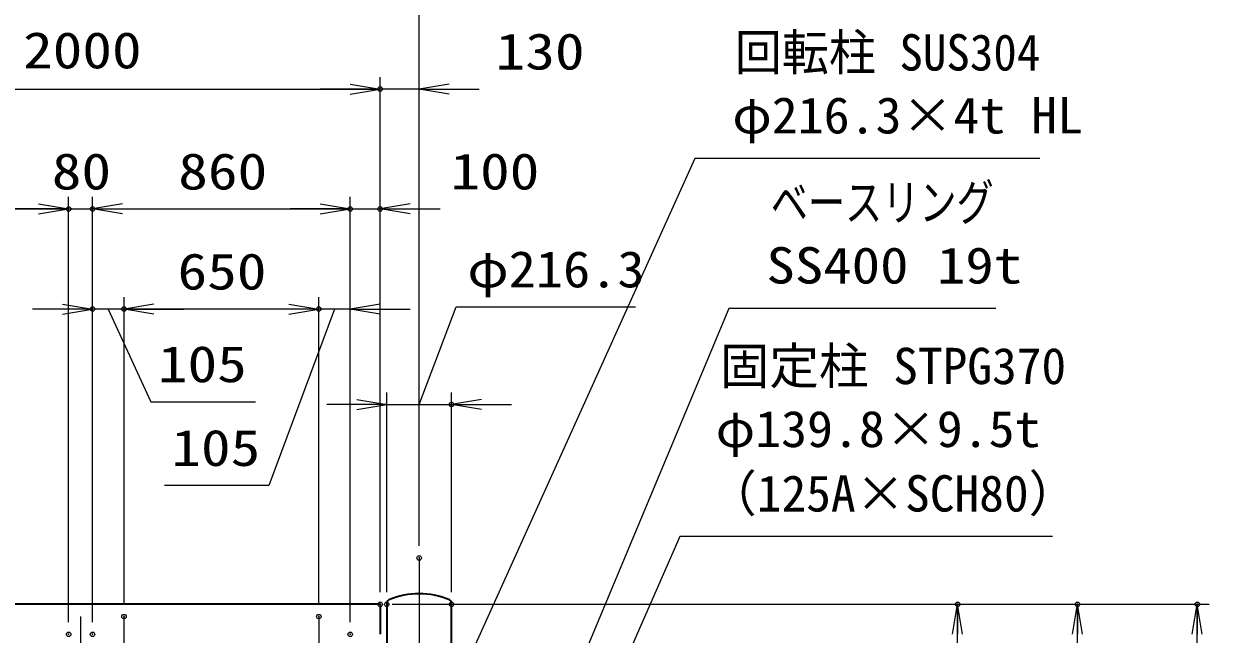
# Model space of a CAD drawing. Units: millimetres at full size. Extents: x -11880 to 11880, y -8400 to 8400.
# Drawn here: x 3204 to 7161, y 747 to 2783 of the extents above; entities that cross this region are included whole.
import ezdxf
from ezdxf.enums import TextEntityAlignment as Align

# ---------------------------------------------------------------- set-up
doc = ezdxf.new("R2010")
doc.units = ezdxf.units.MM
doc.header["$LTSCALE"] = 30
doc.header["$PDMODE"] = 32
doc.header["$PDSIZE"] = 15
doc.linetypes.add('USER1', pattern=[18, 12, -1.5, 3, -1.5])
for name, color, linetype, lineweight in [('0-1_外形線', 7, 'Continuous', 35), ('0-2_軸線', 200, 'USER1', 15), ('0-4_寸法線', 4, 'Continuous', 18), ('0-5_0', 7, 'Continuous', 18)]:
    doc.layers.add(name, color=color, linetype=linetype, lineweight=lineweight)
doc.layers.add('0-6_Defpoints', color=7, linetype='Continuous')
doc.styles.add('ＭＳ ゴシック', font='')
doc.styles.get('ＭＳ ゴシック').set_extended_font_data('MS Gothic')

# ---------------------------------------------------------------- blocks, each defined once
blk = doc.blocks.new('_Open')
at = {"layer": '0-5_0', "color": 4}
blk.add_line((-30, 5), (0, 0), dxfattribs=at)
blk.add_lwpolyline([(-30, -5), (0, 0), (-30, 0)], dxfattribs=at)
blk = doc.blocks.new('S52')
at = {"layer": '0-4_寸法線'}
for points in [[(28707946.5, 81153414.3), (28673391.3, 81153414.3), (28650354.9, 81102372), (28649120.8, 81099637.6)], [(28649899.1, 81102577.7), (28649120.8, 81099637.6), (28650810.6, 81102166.3)]]:
    blk.add_lwpolyline(points, dxfattribs=at)
at = {"layer": '0-4_寸法線', "color": 254, "style": 'ＭＳ ゴシック'}
for s, width, p in [('回転柱 SUS304', 0.95, (28677400.3, 81161114.8)), ('φ216.3×4t HL', 1.05, (28677159.3, 81154814.8))]:
    blk.add_text(s, height=3637, dxfattribs=dict(at, width=width)).set_placement(p, align=Align.BOTTOM_LEFT)
blk = doc.blocks.new('S65')
at = {"layer": '0-4_寸法線'}
for points in [[(28703554.4, 81138400.1), (28676804, 81138400.1), (28646870.4, 81066818.2), (28645713, 81064050.5)], [(28646409.1, 81067011.1), (28645713, 81064050.5), (28647331.7, 81066625.3)]]:
    blk.add_lwpolyline(points, dxfattribs=at)
at = {"layer": '0-4_寸法線', "color": 254, "style": 'ＭＳ ゴシック'}
for s, width, p in [('ベースリング', 0.75, (28681004, 81146100.6)), ('SS400 19t', 1.15, (28680572, 81139800.6))]:
    blk.add_text(s, height=3637, dxfattribs=dict(at, width=width)).set_placement(p, align=Align.BOTTOM_LEFT)
blk = doc.blocks.new('S66')
at = {"layer": '0-4_寸法線'}
for points in [[(28709218.8, 81115581.4), (28671898.8, 81115581.4), (28649024.7, 81063428.1), (28647819.7, 81060680.7)], [(28648566.8, 81063628.9), (28647819.7, 81060680.7), (28649482.6, 81063227.3)]]:
    blk.add_lwpolyline(points, dxfattribs=at)
at = {"layer": '0-4_寸法線', "color": 254, "style": 'ＭＳ ゴシック'}
for s, p in [('固定柱 STPG370', (28675907.8, 81129733.1)), ('（125A×SCH80）', (28674647.3, 81116981.9))]:
    blk.add_text(s, height=3637, dxfattribs=at).set_placement(p, align=Align.BOTTOM_LEFT)
at = {"layer": '0-4_寸法線', "color": 254, "style": 'ＭＳ ゴシック', "width": 1.05}
blk.add_text('φ139.8×9.5t', height=3637, dxfattribs=at).set_placement((28675494, 81123433.1), align=Align.BOTTOM_LEFT)

msp = doc.modelspace()

# ---------------------------------------------------------------- linework, layer by layer
at = {"layer": '0-1_外形線'}
for p, q in [((4393.88, 846.63), (2393.88, 846.63)), ((4393.88, 846.63), (4393.88, 746.63)), ((4415.73, 846.63), (4415.73, -628.37)), ((4632.03, -628.37), (4632.03, 846.63))]:
    msp.add_line(p, q, dxfattribs=at)
for centre, radius, start, end in [((4523.88, 614.68), 266.94, 67.67999, 112.32001), ((4435.73, 846.63), 20, 131.40962, 180), ((4612.03, 846.63), 20, 0, 48.59038)]:
    msp.add_arc(centre, radius, start, end, dxfattribs=at)
at = {"layer": '0-2_軸線'}
for p, q in [((4523.88, 1001.2), (4523.88, -1532.84)), ((3393.88, 805.63), (3393.88, -492.37)), ((3538.88, -492.37), (3538.88, 805.63)), ((4188.88, 805.63), (4188.88, -492.37))]:
    msp.add_line(p, q, dxfattribs=at)
at = {"layer": '0-4_寸法線'}
for p, q in [((4523.88, 1041.2), (4523.88, 2957.2)), ((4393.88, 886.63), (4393.88, 2605.19)), ((4393.88, 886.63), (4393.88, 2605.19)), ((4523.88, 1041.2), (4523.88, 2605.19)), ((2393.88, 2565.19), (4393.88, 2565.19)), ((4293.88, 2565.19), (4193.88, 2565.19)), ((4523.88, 2565.19), (4393.88, 2565.19)), ((4623.88, 2565.19), (4723.88, 2565.19)), ((3353.88, 786.63), (3353.88, 2205.19)), ((3353.88, 786.63), (3353.88, 2205.19)), ((3433.88, 786.63), (3433.88, 2205.19)), ((3433.88, 786.63), (3433.88, 2205.19)), ((4293.88, 786.63), (4293.88, 2205.19)), ((4293.88, 786.63), (4293.88, 2205.19)), ((4393.88, 886.63), (4393.88, 2205.19)), ((2493.88, 2165.19), (3353.88, 2165.19)), ((3253.88, 2165.19), (3153.88, 2165.19)), ((3353.88, 2165.19), (3433.88, 2165.19)), ((3433.88, 2165.19), (4293.88, 2165.19)), ((3533.88, 2165.19), (3633.88, 2165.19)), ((4193.88, 2165.19), (4093.88, 2165.19)), ((4293.88, 2165.19), (4393.88, 2165.19)), ((4493.88, 2165.19), (4593.88, 2165.19)), ((3433.88, 786.63), (3433.88, 1871.37)), ((3538.88, 845.63), (3538.88, 1871.37)), ((3538.88, 845.63), (3538.88, 1871.37)), ((4188.88, 845.63), (4188.88, 1871.37)), ((4188.88, 845.63), (4188.88, 1871.37)), ((4293.88, 786.63), (4293.88, 1871.37)), ((3333.88, 1831.37), (3233.88, 1831.37)), ((3538.88, 1831.37), (3433.88, 1831.37)), ((4188.88, 1831.37), (3538.88, 1831.37)), ((3638.88, 1831.37), (3738.88, 1831.37)), ((4088.88, 1831.37), (3988.88, 1831.37)), ((4293.88, 1831.37), (4188.88, 1831.37)), ((4393.88, 1831.37), (4493.88, 1831.37)), ((4415.73, 886.63), (4415.73, 1553.25)), ((4632.03, 886.63), (4632.03, 1553.25)), ((4315.73, 1513.25), (4215.73, 1513.25)), ((4415.73, 1513.25), (4632.03, 1513.25)), ((4732.03, 1513.25), (4832.03, 1513.25)), ((4433.88, 846.63), (6361.1, 846.63)), ((4433.88, 846.63), (6761.1, 846.63)), ((4433.88, 846.63), (7161.1, 846.63)), ((6321.1, -533.37), (6321.1, 846.63)), ((6721.1, -653.37), (6721.1, 846.63)), ((7121.1, -853.37), (7121.1, 846.63))]:
    msp.add_line(p, q, dxfattribs=at)
for points in [[(3486.38, 1831.37), (3628.67, 1522.37), (3977.47, 1522.37)], [(4241.38, 1831.37), (4022.39, 1242.99), (3673.59, 1242.99)], [(4523.88, 1513.25), (4647.31, 1838.71), (5245.71, 1838.71)]]:
    msp.add_lwpolyline(points, dxfattribs=at)
at = {"layer": '0-6_Defpoints'}
for p in [(4393.88, 2565.19), (3353.88, 2165.19), (3433.88, 2165.19), (4293.88, 2165.19), (4393.88, 2165.19), (3433.88, 1831.37), (3538.88, 1831.37), (4188.88, 1831.37), (4632.03, 1513.25), (4523.88, 1001.2), (4393.88, 846.63), (4393.88, 846.63), (4415.73, 846.63), (4632.03, 846.63), (6321.1, 846.63), (6721.1, 846.63), (7121.1, 846.63), (3538.88, 805.63), (4188.88, 805.63), (3353.88, 746.63), (3433.88, 746.63), (4293.88, 746.63)]:
    msp.add_point(p, dxfattribs=at)

# ---------------------------------------------------------------- block references
at = {"layer": '0-4_寸法線'}
for name, p, xscale, yscale in [('S52', (-950335.97, -2702779.54), 0.03333333, 0.03333333), ('_Open', (4393.88, 2565.19), 3.333333, 3.333333), ('_Open', (4393.88, 2565.19), 3.333333, 3.333333), ('S65', (-950335.97, -2702779.54), 0.03333333, 0.03333333), ('_Open', (3353.88, 2165.19), 3.333333, 3.333333), ('_Open', (3353.88, 2165.19), 3.333333, 3.333333), ('_Open', (4293.88, 2165.19), 3.333333, 3.333333), ('_Open', (4293.88, 2165.19), 3.333333, 3.333333), ('_Open', (3433.88, 1831.37), 3.333333, 3.333333), ('_Open', (4188.88, 1831.37), 3.333333, 3.333333), ('_Open', (4188.88, 1831.37), 3.333333, 3.333333), ('S66', (-950335.97, -2702779.54), 0.03333333, 0.03333333), ('_Open', (4415.73, 1513.25), 3.333333, 3.333333)]:
    msp.add_blockref(name, p, dxfattribs=dict(at, xscale=xscale, yscale=yscale))
at = {"layer": '0-4_寸法線', "xscale": 3.333333, "yscale": 3.333333}
for p, rotation in [((4523.88, 2565.19), 180), ((3433.88, 2165.19), 180), ((3433.88, 2165.19), 180), ((4393.88, 2165.19), 180), ((3538.88, 1831.37), 180), ((3538.88, 1831.37), 180), ((4293.88, 1831.37), 180), ((4632.03, 1513.25), 180), ((6321.1, 846.63), 90), ((6721.1, 846.63), 90), ((7121.1, 846.63), 90)]:
    msp.add_blockref('_Open', p, dxfattribs=dict(at, rotation=rotation))

# ---------------------------------------------------------------- texts
at = {"layer": '0-4_寸法線', "color": 254, "style": 'ＭＳ ゴシック'}
for s, width, p in [('2000', 1.2, (3201.88, 2597.87)), ('130', 1.2, (4779.21, 2593.87)), ('80', 1.2, (3297.88, 2193.87)), ('860', 1.2, (3719.88, 2193.87)), ('100', 1.2, (4628.28, 2193.87)), ('φ216.3', 1.1, (4684.91, 1867.4)), ('650', 1.2, (3717.48, 1860.06)), ('105', 1.2, (3651.87, 1551.05)), ('105', 1.2, (3696.79, 1271.67))]:
    msp.add_text(s, height=121.2, dxfattribs=dict(at, width=width)).set_placement(p, align=Align.BOTTOM_LEFT)

doc.saveas('drawing.dxf')
